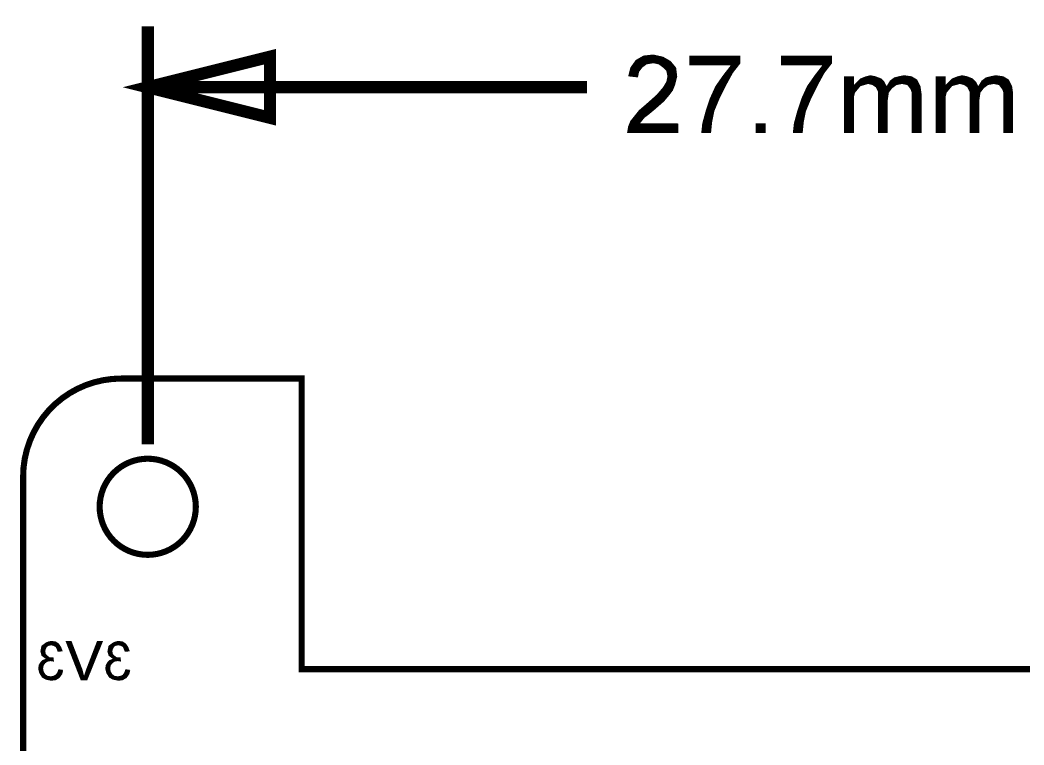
# Model space of a CAD drawing. Extents: x 1.36 to 3.09, y 1.35 to 6.
# Drawn here: x 1.356 to 2.178, y 5.406 to 6 of the extents above; entities that cross this region are included whole.
import ezdxf

# ---------------------------------------------------------------- set-up
doc = ezdxf.new("R2010")
doc.units = 0
doc.layers.add('SSB004129_PHO', color=12, linetype='CONTINUOUS')

msp = doc.modelspace()

# ---------------------------------------------------------------- linework, layer by layer
at = {"layer": 'SSB004129_PHO'}
for points, const_width in [([(1.46063, 5.65236), (1.46063, 5.99488)], 0.01), ([(1.46063, 5.94488), (1.56063, 5.96988), (1.56063, 5.91988), (1.46063, 5.94488)], 0.01), ([(1.87579, 5.92741), (1.8829, 5.93363), (1.88733, 5.93894), (1.88996, 5.94245), (1.89171, 5.94682), (1.89347, 5.95384), (1.8926, 5.96075), (1.88829, 5.96592), (1.88218, 5.96941), (1.8743, 5.97116), (1.86645, 5.97029), (1.86039, 5.96682), (1.85604, 5.96074), (1.85442, 5.95424), (1.86143, 5.95347), (1.86223, 5.95748), (1.86232, 5.95768), (1.865, 5.96125), (1.8651, 5.96135), (1.86867, 5.96403), (1.86889, 5.96413), (1.87425, 5.96502), (1.87443, 5.96502), (1.87889, 5.96412), (1.8791, 5.96403), (1.88267, 5.96135), (1.88272, 5.96131), (1.8854, 5.95863), (1.88554, 5.95837), (1.88643, 5.95391), (1.88644, 5.95381), (1.88643, 5.95371), (1.88554, 5.94925), (1.88547, 5.94909), (1.8828, 5.94462), (1.88275, 5.94456), (1.87739, 5.93831), (1.87734, 5.93826), (1.86931, 5.93112), (1.8693, 5.93111), (1.86308, 5.92578), (1.85602, 5.91695), (1.85428, 5.9126), (1.85349, 5.90788), (1.89437, 5.90788), (1.89437, 5.91492)], 0.001), ([(1.86, 5.95362), (1.86, 5.96628)], 0.001), ([(1.861, 5.95351), (1.861, 5.96717)], 0.001), ([(1.862, 5.95631), (1.862, 5.96774)], 0.001), ([(1.863, 5.95858), (1.863, 5.96832)], 0.001), ([(1.864, 5.95992), (1.864, 5.96889)], 0.001), ([(1.865, 5.96125), (1.865, 5.96946)], 0.001), ([(1.866, 5.96203), (1.866, 5.97003)], 0.001), ([(1.867, 5.96278), (1.867, 5.97035)], 0.001), ([(1.868, 5.96353), (1.868, 5.97046)], 0.001), ([(1.869, 5.96414), (1.869, 5.97057)], 0.001), ([(1.87, 5.96431), (1.87, 5.97068)], 0.001), ([(1.871, 5.96448), (1.871, 5.97079)], 0.001), ([(1.872, 5.96464), (1.872, 5.97091)], 0.001), ([(1.873, 5.96481), (1.873, 5.97102)], 0.001), ([(1.874, 5.96498), (1.874, 5.97113)], 0.001), ([(1.875, 5.9649), (1.875, 5.97101)], 0.001), ([(1.876, 5.9647), (1.876, 5.97078)], 0.001), ([(1.877, 5.9645), (1.877, 5.97056)], 0.001), ([(1.878, 5.9643), (1.878, 5.97034)], 0.001), ([(1.879, 5.96409), (1.879, 5.97012)], 0.001), ([(1.88, 5.96335), (1.88, 5.9699)], 0.001), ([(1.881, 5.9626), (1.881, 5.96967)], 0.001), ([(1.882, 5.96185), (1.882, 5.96945)], 0.001), ([(1.883, 5.96103), (1.883, 5.96894)], 0.001), ([(1.884, 5.96003), (1.884, 5.96837)], 0.001), ([(1.885, 5.95903), (1.885, 5.9678)], 0.001), ([(1.886, 5.95605), (1.886, 5.96723)], 0.001), ([(1.887, 5.93854), (1.887, 5.96666)], 0.001), ([(1.888, 5.93983), (1.888, 5.96609)], 0.001), ([(1.94526, 5.97027), (1.9043, 5.97027), (1.9043, 5.96324), (1.93772, 5.96324), (1.93822, 5.96274), (1.93812, 5.96243), (1.93188, 5.95441), (1.92566, 5.94553), (1.92123, 5.93577), (1.91767, 5.92509), (1.915, 5.91532), (1.91418, 5.90788), (1.9212, 5.90788), (1.92205, 5.91636), (1.92205, 5.91641), (1.92384, 5.92534), (1.92387, 5.92543), (1.92833, 5.93615), (1.92835, 5.93618), (1.93371, 5.94689), (1.93371, 5.94691), (1.93907, 5.95673), (1.93911, 5.9568), (1.94526, 5.9647), (1.94526, 5.97027)], 0.001), ([(1.905, 5.96324), (1.905, 5.97027)], 0.001), ([(1.906, 5.96324), (1.906, 5.97027)], 0.001), ([(1.907, 5.96324), (1.907, 5.97027)], 0.001), ([(1.908, 5.96324), (1.908, 5.97027)], 0.001), ([(1.909, 5.96324), (1.909, 5.97027)], 0.001), ([(1.91, 5.96324), (1.91, 5.97027)], 0.001), ([(1.911, 5.96324), (1.911, 5.97027)], 0.001), ([(1.912, 5.96324), (1.912, 5.97027)], 0.001), ([(1.913, 5.96324), (1.913, 5.97027)], 0.001), ([(1.914, 5.96324), (1.914, 5.97027)], 0.001), ([(1.915, 5.96324), (1.915, 5.97027)], 0.001), ([(1.916, 5.96324), (1.916, 5.97027)], 0.001), ([(1.917, 5.96324), (1.917, 5.97027)], 0.001), ([(1.918, 5.96324), (1.918, 5.97027)], 0.001), ([(1.919, 5.96324), (1.919, 5.97027)], 0.001), ([(1.92, 5.96324), (1.92, 5.97027)], 0.001), ([(1.921, 5.96324), (1.921, 5.97027)], 0.001), ([(1.922, 5.96324), (1.922, 5.97027)], 0.001), ([(1.923, 5.96324), (1.923, 5.97027)], 0.001), ([(1.924, 5.96324), (1.924, 5.97027)], 0.001), ([(1.925, 5.96324), (1.925, 5.97027)], 0.001), ([(1.926, 5.96324), (1.926, 5.97027)], 0.001), ([(1.927, 5.96324), (1.927, 5.97027)], 0.001), ([(1.928, 5.96324), (1.928, 5.97027)], 0.001), ([(1.929, 5.96324), (1.929, 5.97027)], 0.001), ([(1.93, 5.96324), (1.93, 5.97027)], 0.001), ([(1.931, 5.96324), (1.931, 5.97027)], 0.001), ([(1.932, 5.96324), (1.932, 5.97027)], 0.001), ([(1.933, 5.96324), (1.933, 5.97027)], 0.001), ([(1.934, 5.96324), (1.934, 5.97027)], 0.001), ([(1.935, 5.96324), (1.935, 5.97027)], 0.001), ([(1.936, 5.96324), (1.936, 5.97027)], 0.001), ([(1.937, 5.96324), (1.937, 5.97027)], 0.001), ([(1.938, 5.96316), (1.938, 5.97027)], 0.001), ([(1.939, 5.9566), (1.939, 5.97027)], 0.001), ([(1.94, 5.95793), (1.94, 5.97027)], 0.001), ([(1.941, 5.95922), (1.941, 5.97027)], 0.001), ([(1.942, 5.96051), (1.942, 5.97027)], 0.001), ([(1.943, 5.96179), (1.943, 5.97027)], 0.001), ([(1.944, 5.96308), (1.944, 5.97027)], 0.001), ([(1.945, 5.96436), (1.945, 5.97027)], 0.001), ([(2.02026, 5.97027), (1.9793, 5.97027), (1.9793, 5.96324), (2.01272, 5.96324), (2.01322, 5.96274), (2.01312, 5.96243), (2.00688, 5.95441), (2.00066, 5.94553), (1.99623, 5.93577), (1.99267, 5.92509), (1.99, 5.91532), (1.98918, 5.90788), (1.9962, 5.90788), (1.99705, 5.91636), (1.99705, 5.91641), (1.99884, 5.92534), (1.99887, 5.92543), (2.00333, 5.93615), (2.00335, 5.93618), (2.00871, 5.94689), (2.00871, 5.94691), (2.01407, 5.95673), (2.01411, 5.9568), (2.02026, 5.9647), (2.02026, 5.97027)], 0.001), ([(1.98, 5.96324), (1.98, 5.97027)], 0.001), ([(1.981, 5.96324), (1.981, 5.97027)], 0.001), ([(1.982, 5.96324), (1.982, 5.97027)], 0.001), ([(1.983, 5.96324), (1.983, 5.97027)], 0.001), ([(1.984, 5.96324), (1.984, 5.97027)], 0.001), ([(1.985, 5.96324), (1.985, 5.97027)], 0.001), ([(1.986, 5.96324), (1.986, 5.97027)], 0.001), ([(1.987, 5.96324), (1.987, 5.97027)], 0.001), ([(1.988, 5.96324), (1.988, 5.97027)], 0.001), ([(1.989, 5.96324), (1.989, 5.97027)], 0.001), ([(1.99, 5.96324), (1.99, 5.97027)], 0.001), ([(1.991, 5.96324), (1.991, 5.97027)], 0.001), ([(1.992, 5.96324), (1.992, 5.97027)], 0.001), ([(1.993, 5.96324), (1.993, 5.97027)], 0.001), ([(1.994, 5.96324), (1.994, 5.97027)], 0.001), ([(1.995, 5.96324), (1.995, 5.97027)], 0.001), ([(1.996, 5.96324), (1.996, 5.97027)], 0.001), ([(1.997, 5.96324), (1.997, 5.97027)], 0.001), ([(1.998, 5.96324), (1.998, 5.97027)], 0.001), ([(1.999, 5.96324), (1.999, 5.97027)], 0.001), ([(2, 5.96324), (2, 5.97027)], 0.001), ([(2.001, 5.96324), (2.001, 5.97027)], 0.001), ([(2.002, 5.96324), (2.002, 5.97027)], 0.001), ([(2.003, 5.96324), (2.003, 5.97027)], 0.001), ([(2.004, 5.96324), (2.004, 5.97027)], 0.001), ([(2.005, 5.96324), (2.005, 5.97027)], 0.001), ([(2.006, 5.96324), (2.006, 5.97027)], 0.001), ([(2.007, 5.96324), (2.007, 5.97027)], 0.001), ([(2.008, 5.96324), (2.008, 5.97027)], 0.001), ([(2.009, 5.96324), (2.009, 5.97027)], 0.001), ([(2.01, 5.96324), (2.01, 5.97027)], 0.001), ([(2.011, 5.96324), (2.011, 5.97027)], 0.001), ([(2.012, 5.96324), (2.012, 5.97027)], 0.001), ([(2.013, 5.96316), (2.013, 5.97027)], 0.001), ([(2.014, 5.9566), (2.014, 5.97027)], 0.001), ([(2.015, 5.95793), (2.015, 5.97027)], 0.001), ([(2.016, 5.95922), (2.016, 5.97027)], 0.001), ([(2.017, 5.96051), (2.017, 5.97027)], 0.001), ([(2.018, 5.96179), (2.018, 5.97027)], 0.001), ([(2.019, 5.96308), (2.019, 5.97027)], 0.001), ([(2.02, 5.96436), (2.02, 5.97027)], 0.001), ([(1.856, 5.95407), (1.856, 5.96057)], 0.001), ([(1.857, 5.95396), (1.857, 5.96208)], 0.001), ([(1.858, 5.95385), (1.858, 5.96348)], 0.001), ([(1.859, 5.95374), (1.859, 5.96488)], 0.001), ([(1.889, 5.94117), (1.889, 5.96507)], 0.001), ([(1.89, 5.94254), (1.89, 5.96387)], 0.001), ([(1.891, 5.94504), (1.891, 5.96267)], 0.001), ([(1.892, 5.94798), (1.892, 5.96147)], 0.001), ([(1.893, 5.95198), (1.893, 5.95757)], 0.001), ([(1.934, 5.94743), (1.934, 5.95714)], 0.001), ([(1.935, 5.94927), (1.935, 5.95842)], 0.001), ([(1.936, 5.9511), (1.936, 5.95971)], 0.001), ([(1.937, 5.95293), (1.937, 5.96099)], 0.001), ([(1.938, 5.95477), (1.938, 5.96228)], 0.001), ([(2.009, 5.94743), (2.009, 5.95714)], 0.001), ([(2.01, 5.94927), (2.01, 5.95842)], 0.001), ([(2.011, 5.9511), (2.011, 5.95971)], 0.001), ([(2.012, 5.95293), (2.012, 5.96099)], 0.001), ([(2.013, 5.95477), (2.013, 5.96228)], 0.001), ([(1.46063, 5.94488), (1.82022, 5.94488)], 0.01), ([(1.855, 5.95418), (1.855, 5.95657)], 0.001), ([(1.886, 5.93734), (1.886, 5.95157)], 0.001), ([(1.929, 5.93748), (1.929, 5.9503)], 0.001), ([(1.93, 5.93948), (1.93, 5.95173)], 0.001), ([(1.931, 5.94148), (1.931, 5.95315)], 0.001), ([(1.932, 5.94348), (1.932, 5.95457)], 0.001), ([(1.933, 5.94548), (1.933, 5.95585)], 0.001), ([(2.004, 5.93748), (2.004, 5.9503)], 0.001), ([(2.005, 5.93948), (2.005, 5.95173)], 0.001), ([(2.006, 5.94148), (2.006, 5.95315)], 0.001), ([(2.007, 5.94348), (2.007, 5.95457)], 0.001), ([(2.008, 5.94548), (2.008, 5.95585)], 0.001), ([(2.09347, 5.93949), (2.0926, 5.94562), (2.09002, 5.95078), (2.08577, 5.95333), (2.0797, 5.9542), (2.07533, 5.95332), (2.07187, 5.95246), (2.06846, 5.9499), (2.06583, 5.94552), (2.06496, 5.94555), (2.06321, 5.94905), (2.06066, 5.9516), (2.05633, 5.95333), (2.05202, 5.95419), (2.04859, 5.95333), (2.04425, 5.9516), (2.03897, 5.94631), (2.03812, 5.94667), (2.03812, 5.95331), (2.03108, 5.95331), (2.03108, 5.90788), (2.03812, 5.90788), (2.03812, 5.93685), (2.03813, 5.93697), (2.03902, 5.94054), (2.03913, 5.94074), (2.04359, 5.94609), (2.04384, 5.94626), (2.05009, 5.94804), (2.05034, 5.94805), (2.05392, 5.94715), (2.05407, 5.94708), (2.05675, 5.9453), (2.05692, 5.94511), (2.05871, 5.94153), (2.05876, 5.94131), (2.05876, 5.90788), (2.0658, 5.90788), (2.0658, 5.93417), (2.0658, 5.93424), (2.06669, 5.94049), (2.06679, 5.94072), (2.06947, 5.94429), (2.06957, 5.94439), (2.07314, 5.94707), (2.07334, 5.94716), (2.0778, 5.94805), (2.078, 5.94805), (2.08246, 5.94716), (2.08277, 5.94697), (2.08545, 5.9434), (2.08552, 5.94325), (2.08641, 5.94058), (2.08644, 5.94042), (2.08644, 5.90788), (2.09347, 5.90788), (2.09347, 5.93949)], 0.001), ([(2.032, 5.90788), (2.032, 5.95331)], 0.001), ([(2.033, 5.90788), (2.033, 5.95331)], 0.001), ([(2.034, 5.90788), (2.034, 5.95331)], 0.001), ([(2.035, 5.90788), (2.035, 5.95331)], 0.001), ([(2.036, 5.90788), (2.036, 5.95331)], 0.001), ([(2.037, 5.90788), (2.037, 5.95331)], 0.001), ([(2.038, 5.90788), (2.038, 5.95331)], 0.001), ([(2.042, 5.94419), (2.042, 5.94934)], 0.001), ([(2.043, 5.94539), (2.043, 5.95034)], 0.001), ([(2.044, 5.9463), (2.044, 5.95134)], 0.001), ([(2.045, 5.94659), (2.045, 5.9519)], 0.001), ([(2.046, 5.94687), (2.046, 5.9523)], 0.001), ([(2.047, 5.94716), (2.047, 5.9527)], 0.001), ([(2.048, 5.94745), (2.048, 5.9531)], 0.001), ([(2.049, 5.94773), (2.049, 5.95344)], 0.001), ([(2.05, 5.94802), (2.05, 5.95369)], 0.001), ([(2.051, 5.94788), (2.051, 5.95394)], 0.001), ([(2.052, 5.94763), (2.052, 5.95419)], 0.001), ([(2.053, 5.94738), (2.053, 5.954)], 0.001), ([(2.054, 5.94712), (2.054, 5.9538)], 0.001), ([(2.055, 5.94647), (2.055, 5.9536)], 0.001), ([(2.056, 5.9458), (2.056, 5.9534)], 0.001), ([(2.057, 5.94495), (2.057, 5.95306)], 0.001), ([(2.058, 5.94295), (2.058, 5.95266)], 0.001), ([(2.059, 5.90788), (2.059, 5.95226)], 0.001), ([(2.06, 5.90788), (2.06, 5.95186)], 0.001), ([(2.061, 5.90788), (2.061, 5.95126)], 0.001), ([(2.062, 5.90788), (2.062, 5.95026)], 0.001), ([(2.063, 5.90788), (2.063, 5.94926)], 0.001), ([(2.068, 5.94233), (2.068, 5.94913)], 0.001), ([(2.069, 5.94367), (2.069, 5.9503)], 0.001), ([(2.07, 5.94471), (2.07, 5.95105)], 0.001), ([(2.071, 5.94546), (2.071, 5.9518)], 0.001), ([(2.072, 5.94621), (2.072, 5.95249)], 0.001), ([(2.073, 5.94696), (2.073, 5.95274)], 0.001), ([(2.074, 5.94729), (2.074, 5.95299)], 0.001), ([(2.075, 5.94749), (2.075, 5.95324)], 0.001), ([(2.076, 5.94769), (2.076, 5.95346)], 0.001), ([(2.077, 5.94789), (2.077, 5.95366)], 0.001), ([(2.078, 5.94805), (2.078, 5.95386)], 0.001), ([(2.079, 5.94785), (2.079, 5.95406)], 0.001), ([(2.08, 5.94765), (2.08, 5.95415)], 0.001), ([(2.081, 5.94745), (2.081, 5.95401)], 0.001), ([(2.082, 5.94725), (2.082, 5.95387)], 0.001), ([(2.083, 5.94666), (2.083, 5.95373)], 0.001), ([(2.084, 5.94532), (2.084, 5.95358)], 0.001), ([(2.085, 5.94399), (2.085, 5.95344)], 0.001), ([(2.086, 5.94181), (2.086, 5.95319)], 0.001), ([(2.087, 5.90788), (2.087, 5.95259)], 0.001), ([(2.088, 5.90788), (2.088, 5.95199)], 0.001), ([(2.089, 5.90788), (2.089, 5.95139)], 0.001), ([(2.09, 5.90788), (2.09, 5.95079)], 0.001), ([(2.16847, 5.93949), (2.1676, 5.94562), (2.16502, 5.95078), (2.16077, 5.95333), (2.1547, 5.9542), (2.15033, 5.95332), (2.14687, 5.95246), (2.14346, 5.9499), (2.14083, 5.94552), (2.13996, 5.94555), (2.13821, 5.94905), (2.13566, 5.9516), (2.13133, 5.95333), (2.12702, 5.95419), (2.12359, 5.95333), (2.11925, 5.9516), (2.11397, 5.94631), (2.11312, 5.94667), (2.11312, 5.95331), (2.10608, 5.95331), (2.10608, 5.90788), (2.11312, 5.90788), (2.11312, 5.93685), (2.11313, 5.93697), (2.11402, 5.94054), (2.11413, 5.94074), (2.11859, 5.94609), (2.11884, 5.94626), (2.12509, 5.94804), (2.12534, 5.94805), (2.12892, 5.94715), (2.12907, 5.94708), (2.13175, 5.9453), (2.13192, 5.94511), (2.13371, 5.94153), (2.13376, 5.94131), (2.13376, 5.90788), (2.1408, 5.90788), (2.1408, 5.93417), (2.1408, 5.93424), (2.14169, 5.94049), (2.14179, 5.94072), (2.14447, 5.94429), (2.14457, 5.94439), (2.14814, 5.94707), (2.14834, 5.94716), (2.1528, 5.94805), (2.153, 5.94805), (2.15746, 5.94716), (2.15777, 5.94697), (2.16045, 5.9434), (2.16052, 5.94325), (2.16141, 5.94058), (2.16144, 5.94042), (2.16144, 5.90788), (2.16847, 5.90788), (2.16847, 5.93949)], 0.001), ([(2.107, 5.90788), (2.107, 5.95331)], 0.001), ([(2.108, 5.90788), (2.108, 5.95331)], 0.001), ([(2.109, 5.90788), (2.109, 5.95331)], 0.001), ([(2.11, 5.90788), (2.11, 5.95331)], 0.001), ([(2.111, 5.90788), (2.111, 5.95331)], 0.001), ([(2.112, 5.90788), (2.112, 5.95331)], 0.001), ([(2.113, 5.90788), (2.113, 5.95331)], 0.001), ([(2.117, 5.94419), (2.117, 5.94934)], 0.001), ([(2.118, 5.94539), (2.118, 5.95034)], 0.001), ([(2.119, 5.9463), (2.119, 5.95134)], 0.001), ([(2.12, 5.94659), (2.12, 5.9519)], 0.001), ([(2.121, 5.94687), (2.121, 5.9523)], 0.001), ([(2.122, 5.94716), (2.122, 5.9527)], 0.001), ([(2.123, 5.94745), (2.123, 5.9531)], 0.001), ([(2.124, 5.94773), (2.124, 5.95344)], 0.001), ([(2.125, 5.94802), (2.125, 5.95369)], 0.001), ([(2.126, 5.94788), (2.126, 5.95394)], 0.001), ([(2.127, 5.94763), (2.127, 5.95419)], 0.001), ([(2.128, 5.94738), (2.128, 5.954)], 0.001), ([(2.129, 5.94712), (2.129, 5.9538)], 0.001), ([(2.13, 5.94647), (2.13, 5.9536)], 0.001), ([(2.131, 5.9458), (2.131, 5.9534)], 0.001), ([(2.132, 5.94495), (2.132, 5.95306)], 0.001), ([(2.133, 5.94295), (2.133, 5.95266)], 0.001), ([(2.134, 5.90788), (2.134, 5.95226)], 0.001), ([(2.135, 5.90788), (2.135, 5.95186)], 0.001), ([(2.136, 5.90788), (2.136, 5.95126)], 0.001), ([(2.137, 5.90788), (2.137, 5.95026)], 0.001), ([(2.138, 5.90788), (2.138, 5.94926)], 0.001), ([(2.143, 5.94233), (2.143, 5.94913)], 0.001), ([(2.144, 5.94367), (2.144, 5.9503)], 0.001), ([(2.145, 5.94471), (2.145, 5.95105)], 0.001), ([(2.146, 5.94546), (2.146, 5.9518)], 0.001), ([(2.147, 5.94621), (2.147, 5.95249)], 0.001), ([(2.148, 5.94696), (2.148, 5.95274)], 0.001), ([(2.149, 5.94729), (2.149, 5.95299)], 0.001), ([(2.15, 5.94749), (2.15, 5.95324)], 0.001), ([(2.151, 5.94769), (2.151, 5.95346)], 0.001), ([(2.152, 5.94789), (2.152, 5.95366)], 0.001), ([(2.153, 5.94805), (2.153, 5.95386)], 0.001), ([(2.154, 5.94785), (2.154, 5.95406)], 0.001), ([(2.155, 5.94765), (2.155, 5.95415)], 0.001), ([(2.156, 5.94745), (2.156, 5.95401)], 0.001), ([(2.157, 5.94725), (2.157, 5.95387)], 0.001), ([(2.158, 5.94666), (2.158, 5.95373)], 0.001), ([(2.159, 5.94532), (2.159, 5.95358)], 0.001), ([(2.16, 5.94399), (2.16, 5.95344)], 0.001), ([(2.161, 5.94181), (2.161, 5.95319)], 0.001), ([(2.162, 5.90788), (2.162, 5.95259)], 0.001), ([(2.163, 5.90788), (2.163, 5.95199)], 0.001), ([(2.164, 5.90788), (2.164, 5.95139)], 0.001), ([(2.165, 5.90788), (2.165, 5.95079)], 0.001), ([(1.88, 5.93109), (1.88, 5.94135)], 0.001), ([(1.881, 5.93196), (1.881, 5.94252)], 0.001), ([(1.882, 5.93284), (1.882, 5.94369)], 0.001), ([(1.883, 5.93374), (1.883, 5.94497)], 0.001), ([(1.884, 5.93494), (1.884, 5.94663)], 0.001), ([(1.885, 5.93614), (1.885, 5.9483)], 0.001), ([(1.924, 5.92575), (1.924, 5.94187)], 0.001), ([(1.925, 5.92815), (1.925, 5.94407)], 0.001), ([(1.926, 5.93055), (1.926, 5.94601)], 0.001), ([(1.927, 5.93295), (1.927, 5.94744)], 0.001), ([(1.928, 5.93535), (1.928, 5.94887)], 0.001), ([(1.999, 5.92575), (1.999, 5.94187)], 0.001), ([(2, 5.92815), (2, 5.94407)], 0.001), ([(2.001, 5.93055), (2.001, 5.94601)], 0.001), ([(2.002, 5.93295), (2.002, 5.94744)], 0.001), ([(2.003, 5.93535), (2.003, 5.94887)], 0.001), ([(2.039, 5.94044), (2.039, 5.94634)], 0.001), ([(2.04, 5.94179), (2.04, 5.94734)], 0.001), ([(2.041, 5.94299), (2.041, 5.94834)], 0.001), ([(2.064, 5.90788), (2.064, 5.94746)], 0.001), ([(2.065, 5.90788), (2.065, 5.94548)], 0.001), ([(2.066, 5.93564), (2.066, 5.9458)], 0.001), ([(2.067, 5.941), (2.067, 5.94747)], 0.001), ([(2.091, 5.90788), (2.091, 5.94882)], 0.001), ([(2.092, 5.90788), (2.092, 5.94682)], 0.001), ([(2.093, 5.90788), (2.093, 5.94281)], 0.001), ([(2.114, 5.94044), (2.114, 5.94634)], 0.001), ([(2.115, 5.94179), (2.115, 5.94734)], 0.001), ([(2.116, 5.94299), (2.116, 5.94834)], 0.001), ([(2.139, 5.90788), (2.139, 5.94746)], 0.001), ([(2.14, 5.90788), (2.14, 5.94548)], 0.001), ([(2.141, 5.93564), (2.141, 5.9458)], 0.001), ([(2.142, 5.941), (2.142, 5.94747)], 0.001), ([(2.166, 5.90788), (2.166, 5.94882)], 0.001), ([(2.167, 5.90788), (2.167, 5.94682)], 0.001), ([(2.168, 5.90788), (2.168, 5.94281)], 0.001), ([(1.871, 5.92341), (1.871, 5.93262)], 0.001), ([(1.872, 5.92425), (1.872, 5.93351)], 0.001), ([(1.873, 5.92508), (1.873, 5.9344)], 0.001), ([(1.874, 5.92591), (1.874, 5.93529)], 0.001), ([(1.875, 5.92675), (1.875, 5.93618)], 0.001), ([(1.876, 5.92759), (1.876, 5.93707)], 0.001), ([(1.877, 5.92846), (1.877, 5.93795)], 0.001), ([(1.878, 5.92934), (1.878, 5.93902)], 0.001), ([(1.879, 5.93021), (1.879, 5.94019)], 0.001), ([(1.921, 5.90788), (1.921, 5.93509)], 0.001), ([(1.922, 5.91588), (1.922, 5.93747)], 0.001), ([(1.923, 5.92113), (1.923, 5.93967)], 0.001), ([(1.996, 5.90788), (1.996, 5.93509)], 0.001), ([(1.997, 5.91588), (1.997, 5.93747)], 0.001), ([(1.998, 5.92113), (1.998, 5.93967)], 0.001), ([(1.862, 5.90788), (1.862, 5.92443)], 0.001), ([(1.863, 5.90788), (1.863, 5.92568)], 0.001), ([(1.89437, 5.91492), (1.86362, 5.91492), (1.86312, 5.91542), (1.86323, 5.91573), (1.8668, 5.92019), (1.86689, 5.92028), (1.87045, 5.92295), (1.87579, 5.92741)], 0.001), ([(1.864, 5.9167), (1.864, 5.92657)], 0.001), ([(1.865, 5.91795), (1.865, 5.92742)], 0.001), ([(1.866, 5.9192), (1.866, 5.92828)], 0.001), ([(1.867, 5.92037), (1.867, 5.92914)], 0.001), ([(1.868, 5.92112), (1.868, 5.93)], 0.001), ([(1.869, 5.92187), (1.869, 5.93085)], 0.001), ([(1.87, 5.92262), (1.87, 5.93173)], 0.001), ([(1.918, 5.90788), (1.918, 5.92609)], 0.001), ([(1.919, 5.90788), (1.919, 5.92909)], 0.001), ([(1.92, 5.90788), (1.92, 5.93209)], 0.001), ([(1.993, 5.90788), (1.993, 5.92609)], 0.001), ([(1.994, 5.90788), (1.994, 5.92909)], 0.001), ([(1.995, 5.90788), (1.995, 5.93209)], 0.001), ([(1.856, 5.90788), (1.856, 5.9169)], 0.001), ([(1.857, 5.90788), (1.857, 5.91818)], 0.001), ([(1.858, 5.90788), (1.858, 5.91943)], 0.001), ([(1.859, 5.90788), (1.859, 5.92068)], 0.001), ([(1.86, 5.90788), (1.86, 5.92193)], 0.001), ([(1.861, 5.90788), (1.861, 5.92318)], 0.001), ([(1.916, 5.90788), (1.916, 5.91898)], 0.001), ([(1.917, 5.90788), (1.917, 5.92265)], 0.001), ([(1.991, 5.90788), (1.991, 5.91898)], 0.001), ([(1.992, 5.90788), (1.992, 5.92265)], 0.001), ([(1.854, 5.90788), (1.854, 5.91093)], 0.001), ([(1.855, 5.90788), (1.855, 5.9144)], 0.001), ([(1.864, 5.90788), (1.864, 5.91492)], 0.001), ([(1.865, 5.90788), (1.865, 5.91492)], 0.001), ([(1.866, 5.90788), (1.866, 5.91492)], 0.001), ([(1.867, 5.90788), (1.867, 5.91492)], 0.001), ([(1.868, 5.90788), (1.868, 5.91492)], 0.001), ([(1.869, 5.90788), (1.869, 5.91492)], 0.001), ([(1.87, 5.90788), (1.87, 5.91492)], 0.001), ([(1.871, 5.90788), (1.871, 5.91492)], 0.001), ([(1.872, 5.90788), (1.872, 5.91492)], 0.001), ([(1.873, 5.90788), (1.873, 5.91492)], 0.001), ([(1.874, 5.90788), (1.874, 5.91492)], 0.001), ([(1.875, 5.90788), (1.875, 5.91492)], 0.001), ([(1.876, 5.90788), (1.876, 5.91492)], 0.001), ([(1.877, 5.90788), (1.877, 5.91492)], 0.001), ([(1.878, 5.90788), (1.878, 5.91492)], 0.001), ([(1.879, 5.90788), (1.879, 5.91492)], 0.001), ([(1.88, 5.90788), (1.88, 5.91492)], 0.001), ([(1.881, 5.90788), (1.881, 5.91492)], 0.001), ([(1.882, 5.90788), (1.882, 5.91492)], 0.001), ([(1.883, 5.90788), (1.883, 5.91492)], 0.001), ([(1.884, 5.90788), (1.884, 5.91492)], 0.001), ([(1.885, 5.90788), (1.885, 5.91492)], 0.001), ([(1.886, 5.90788), (1.886, 5.91492)], 0.001), ([(1.887, 5.90788), (1.887, 5.91492)], 0.001), ([(1.888, 5.90788), (1.888, 5.91492)], 0.001), ([(1.889, 5.90788), (1.889, 5.91492)], 0.001), ([(1.89, 5.90788), (1.89, 5.91492)], 0.001), ([(1.891, 5.90788), (1.891, 5.91492)], 0.001), ([(1.892, 5.90788), (1.892, 5.91492)], 0.001), ([(1.893, 5.90788), (1.893, 5.91492)], 0.001), ([(1.894, 5.90788), (1.894, 5.91492)], 0.001), ([(1.915, 5.90788), (1.915, 5.91531)], 0.001), ([(1.9658, 5.91492), (1.95876, 5.91492), (1.95876, 5.90788), (1.9658, 5.90788), (1.9658, 5.91492)], 0.001), ([(1.959, 5.90788), (1.959, 5.91492)], 0.001), ([(1.96, 5.90788), (1.96, 5.91492)], 0.001), ([(1.961, 5.90788), (1.961, 5.91492)], 0.001), ([(1.962, 5.90788), (1.962, 5.91492)], 0.001), ([(1.963, 5.90788), (1.963, 5.91492)], 0.001), ([(1.964, 5.90788), (1.964, 5.91492)], 0.001), ([(1.965, 5.90788), (1.965, 5.91492)], 0.001), ([(1.99, 5.90788), (1.99, 5.91531)], 0.001), ([(1.43877, 5.70633), (1.58654, 5.70633), (1.58654, 5.46833), (2.44454, 5.46833), (2.44454, 5.70633)], 0.005), ([(1.35854, 1.43433), (1.35854, 5.6261)], 0.005), ([(1.46063, 5.60236), (1.46066, 5.60236)], 0.001), ([(1.38555, 5.46349), (1.38537, 5.46335), (1.38359, 5.46245), (1.38346, 5.46241), (1.38123, 5.46197), (1.38105, 5.46196), (1.37837, 5.46241), (1.37815, 5.4625), (1.37637, 5.46384), (1.37624, 5.46398), (1.3749, 5.46622), (1.37484, 5.46638), (1.37439, 5.46861), (1.37438, 5.46871), (1.37439, 5.46879), (1.37484, 5.47147), (1.37493, 5.47168), (1.37627, 5.47347), (1.37637, 5.47357), (1.37815, 5.47491), (1.37837, 5.475), (1.38105, 5.47545), (1.38121, 5.47545), (1.38323, 5.47511), (1.38292, 5.47758), (1.38024, 5.47758), (1.37994, 5.47768), (1.37815, 5.47902), (1.3781, 5.47907), (1.37676, 5.48041), (1.37662, 5.48066), (1.37618, 5.48289), (1.37617, 5.48299), (1.37618, 5.48311), (1.37663, 5.4849), (1.37667, 5.485), (1.37756, 5.48679), (1.37773, 5.48698), (1.37907, 5.48787), (1.37925, 5.48795), (1.38148, 5.48839), (1.3817, 5.48839), (1.38349, 5.48794), (1.38359, 5.4879), (1.38537, 5.48701), (1.3856, 5.48679), (1.38649, 5.485), (1.38651, 5.48496), (1.38726, 5.48308), (1.39026, 5.48342), (1.38917, 5.48633), (1.38747, 5.48888), (1.38497, 5.49055), (1.3816, 5.49097), (1.37949, 5.49055), (1.37736, 5.48969), (1.374, 5.48717), (1.37316, 5.483), (1.37399, 5.47971), (1.37741, 5.47714), (1.37761, 5.47674), (1.37727, 5.47627), (1.37471, 5.47541), (1.37305, 5.47375), (1.37179, 5.47166), (1.37137, 5.46873), (1.37222, 5.46533), (1.37435, 5.46193), (1.37729, 5.46025), (1.3816, 5.45939), (1.38499, 5.45981), (1.38793, 5.4615), (1.39005, 5.46445), (1.39078, 5.46738)], 0.001), ([(1.377, 5.48567), (1.377, 5.48942)], 0.001), ([(1.378, 5.48716), (1.378, 5.48995)], 0.001), ([(1.379, 5.48783), (1.379, 5.49035)], 0.001), ([(1.38, 5.4881), (1.38, 5.49065)], 0.001), ([(1.381, 5.4883), (1.381, 5.49085)], 0.001), ([(1.382, 5.48831), (1.382, 5.49092)], 0.001), ([(1.383, 5.48806), (1.383, 5.49079)], 0.001), ([(1.384, 5.4877), (1.384, 5.49067)], 0.001), ([(1.385, 5.4872), (1.385, 5.49053)], 0.001), ([(1.386, 5.48598), (1.386, 5.48986)], 0.001), ([(1.387, 5.48373), (1.387, 5.48919)], 0.001), ([(1.42325, 5.49097), (1.41942, 5.49097), (1.41062, 5.46809), (1.40884, 5.46274), (1.40788, 5.46278), (1.40655, 5.46811), (1.39775, 5.49097), (1.39392, 5.49097), (1.40603, 5.45983), (1.41071, 5.45983), (1.42325, 5.49097)], 0.001), ([(1.394, 5.49076), (1.394, 5.49097)], 0.001), ([(1.395, 5.48819), (1.395, 5.49097)], 0.001), ([(1.396, 5.48562), (1.396, 5.49097)], 0.001), ([(1.397, 5.48305), (1.397, 5.49097)], 0.001), ([(1.398, 5.48047), (1.398, 5.49033)], 0.001), ([(1.419, 5.48042), (1.419, 5.48988)], 0.001), ([(1.42, 5.48291), (1.42, 5.49097)], 0.001), ([(1.421, 5.48539), (1.421, 5.49097)], 0.001), ([(1.422, 5.48787), (1.422, 5.49097)], 0.001), ([(1.423, 5.49035), (1.423, 5.49097)], 0.001), ([(1.44046, 5.46349), (1.44028, 5.46335), (1.4385, 5.46245), (1.43837, 5.46241), (1.43614, 5.46197), (1.43596, 5.46196), (1.43328, 5.46241), (1.43306, 5.4625), (1.43128, 5.46384), (1.43115, 5.46398), (1.42981, 5.46622), (1.42975, 5.46638), (1.4293, 5.46861), (1.42929, 5.46871), (1.4293, 5.46879), (1.42975, 5.47147), (1.42984, 5.47168), (1.43118, 5.47347), (1.43128, 5.47357), (1.43306, 5.47491), (1.43328, 5.475), (1.43596, 5.47545), (1.43613, 5.47545), (1.43814, 5.47511), (1.43783, 5.47758), (1.43515, 5.47758), (1.43485, 5.47768), (1.43306, 5.47902), (1.43301, 5.47907), (1.43167, 5.48041), (1.43154, 5.48066), (1.43109, 5.48289), (1.43108, 5.48299), (1.43109, 5.48311), (1.43154, 5.4849), (1.43158, 5.485), (1.43247, 5.48679), (1.43264, 5.48698), (1.43398, 5.48787), (1.43416, 5.48795), (1.43639, 5.48839), (1.43661, 5.48839), (1.4384, 5.48794), (1.4385, 5.4879), (1.44028, 5.48701), (1.44051, 5.48679), (1.4414, 5.485), (1.44142, 5.48496), (1.44217, 5.48308), (1.44517, 5.48342), (1.44408, 5.48633), (1.44238, 5.48888), (1.43988, 5.49055), (1.43651, 5.49097), (1.4344, 5.49055), (1.43227, 5.48969), (1.42891, 5.48717), (1.42807, 5.483), (1.4289, 5.47971), (1.43233, 5.47714), (1.43253, 5.47674), (1.43218, 5.47627), (1.42962, 5.47541), (1.42796, 5.47375), (1.4267, 5.47166), (1.42628, 5.46873), (1.42713, 5.46533), (1.42926, 5.46193), (1.4322, 5.46025), (1.43651, 5.45939), (1.4399, 5.45981), (1.44284, 5.4615), (1.44496, 5.46445), (1.44569, 5.46738)], 0.001), ([(1.431, 5.47814), (1.431, 5.48874)], 0.001), ([(1.432, 5.48584), (1.432, 5.48949)], 0.001), ([(1.433, 5.48722), (1.433, 5.48999)], 0.001), ([(1.434, 5.48788), (1.434, 5.49039)], 0.001), ([(1.435, 5.48811), (1.435, 5.49067)], 0.001), ([(1.436, 5.48831), (1.436, 5.49087)], 0.001), ([(1.437, 5.48829), (1.437, 5.49091)], 0.001), ([(1.438, 5.48804), (1.438, 5.49078)], 0.001), ([(1.439, 5.48765), (1.439, 5.49066)], 0.001), ([(1.44, 5.48715), (1.44, 5.49047)], 0.001), ([(1.441, 5.4858), (1.441, 5.4898)], 0.001), ([(1.442, 5.48351), (1.442, 5.48913)], 0.001), ([(1.374, 5.4797), (1.374, 5.48717)], 0.001), ([(1.375, 5.47895), (1.375, 5.48792)], 0.001), ([(1.376, 5.4782), (1.376, 5.48867)], 0.001), ([(1.388, 5.48317), (1.388, 5.48808)], 0.001), ([(1.389, 5.48328), (1.389, 5.48658)], 0.001), ([(1.39, 5.48339), (1.39, 5.48411)], 0.001), ([(1.399, 5.4779), (1.399, 5.48773)], 0.001), ([(1.4, 5.47533), (1.4, 5.48513)], 0.001), ([(1.401, 5.47276), (1.401, 5.48253)], 0.001), ([(1.416, 5.47298), (1.416, 5.48208)], 0.001), ([(1.417, 5.47546), (1.417, 5.48468)], 0.001), ([(1.418, 5.47794), (1.418, 5.48728)], 0.001), ([(1.429, 5.47964), (1.429, 5.48724)], 0.001), ([(1.43, 5.47889), (1.43, 5.48799)], 0.001), ([(1.443, 5.48318), (1.443, 5.48795)], 0.001), ([(1.444, 5.48329), (1.444, 5.48645)], 0.001), ([(1.445, 5.4834), (1.445, 5.48387)], 0.001), ([(1.373, 5.46409), (1.373, 5.47367)], 0.001), ([(1.374, 5.46249), (1.374, 5.47471)], 0.001), ([(1.375, 5.47178), (1.375, 5.47551)], 0.001), ([(1.376, 5.47311), (1.376, 5.47584)], 0.001), ([(1.377, 5.47745), (1.377, 5.48017)], 0.001), ([(1.377, 5.47404), (1.377, 5.47618)], 0.001), ([(1.378, 5.47479), (1.378, 5.47917)], 0.001), ([(1.379, 5.47511), (1.379, 5.47839)], 0.001), ([(1.38, 5.47527), (1.38, 5.47764)], 0.001), ([(1.381, 5.47544), (1.381, 5.47758)], 0.001), ([(1.382, 5.47532), (1.382, 5.47758)], 0.001), ([(1.383, 5.47515), (1.383, 5.47697)], 0.001), ([(1.402, 5.47019), (1.402, 5.47993)], 0.001), ([(1.403, 5.46762), (1.403, 5.47733)], 0.001), ([(1.404, 5.46505), (1.404, 5.47473)], 0.001), ([(1.413, 5.46553), (1.413, 5.47428)], 0.001), ([(1.414, 5.46801), (1.414, 5.47688)], 0.001), ([(1.415, 5.47049), (1.415, 5.47948)], 0.001), ([(1.428, 5.46395), (1.428, 5.47379)], 0.001), ([(1.429, 5.46235), (1.429, 5.47479)], 0.001), ([(1.43, 5.4719), (1.43, 5.47554)], 0.001), ([(1.431, 5.47323), (1.431, 5.47587)], 0.001), ([(1.432, 5.47739), (1.432, 5.48008)], 0.001), ([(1.432, 5.47411), (1.432, 5.47621)], 0.001), ([(1.433, 5.47486), (1.433, 5.47908)], 0.001), ([(1.434, 5.47512), (1.434, 5.47832)], 0.001), ([(1.435, 5.47529), (1.435, 5.4776)], 0.001), ([(1.436, 5.47545), (1.436, 5.47758)], 0.001), ([(1.437, 5.4753), (1.437, 5.47758)], 0.001), ([(1.438, 5.47514), (1.438, 5.47625)], 0.001), ([(1.372, 5.46623), (1.372, 5.47201)], 0.001), ([(1.375, 5.46156), (1.375, 5.46605)], 0.001), ([(1.376, 5.46099), (1.376, 5.46438)], 0.001), ([(1.39078, 5.46738), (1.38773, 5.46772), (1.38696, 5.46542), (1.38689, 5.46528), (1.38555, 5.46349)], 0.001), ([(1.386, 5.46039), (1.386, 5.46409)], 0.001), ([(1.387, 5.46096), (1.387, 5.46553)], 0.001), ([(1.388, 5.46159), (1.388, 5.46769)], 0.001), ([(1.389, 5.46299), (1.389, 5.46758)], 0.001), ([(1.39, 5.46439), (1.39, 5.46747)], 0.001), ([(1.405, 5.46247), (1.405, 5.47213)], 0.001), ([(1.406, 5.4599), (1.406, 5.46953)], 0.001), ([(1.407, 5.45983), (1.407, 5.4663)], 0.001), ([(1.41, 5.45983), (1.41, 5.46623)], 0.001), ([(1.411, 5.46056), (1.411, 5.46908)], 0.001), ([(1.412, 5.46304), (1.412, 5.47168)], 0.001), ([(1.427, 5.46587), (1.427, 5.47216)], 0.001), ([(1.43, 5.46151), (1.43, 5.4659)], 0.001), ([(1.431, 5.46094), (1.431, 5.46423)], 0.001), ([(1.44569, 5.46738), (1.44264, 5.46772), (1.44187, 5.46542), (1.4418, 5.46528), (1.44046, 5.46349)], 0.001), ([(1.441, 5.46044), (1.441, 5.46421)], 0.001), ([(1.442, 5.46101), (1.442, 5.4658)], 0.001), ([(1.443, 5.46172), (1.443, 5.46768)], 0.001), ([(1.444, 5.46312), (1.444, 5.46757)], 0.001), ([(1.445, 5.46463), (1.445, 5.46746)], 0.001), ([(1.377, 5.46042), (1.377, 5.46337)], 0.001), ([(1.378, 5.46011), (1.378, 5.46262)], 0.001), ([(1.379, 5.45991), (1.379, 5.4623)], 0.001), ([(1.38, 5.45971), (1.38, 5.46214)], 0.001), ([(1.381, 5.45951), (1.381, 5.46197)], 0.001), ([(1.382, 5.45944), (1.382, 5.46212)], 0.001), ([(1.383, 5.45957), (1.383, 5.46232)], 0.001), ([(1.384, 5.45969), (1.384, 5.46266)], 0.001), ([(1.385, 5.45982), (1.385, 5.46316)], 0.001), ([(1.408, 5.45983), (1.408, 5.46256)], 0.001), ([(1.409, 5.45983), (1.409, 5.46323)], 0.001), ([(1.432, 5.46037), (1.432, 5.4633)], 0.001), ([(1.433, 5.46009), (1.433, 5.46255)], 0.001), ([(1.434, 5.45989), (1.434, 5.46229)], 0.001), ([(1.435, 5.45969), (1.435, 5.46212)], 0.001), ([(1.436, 5.45949), (1.436, 5.46196)], 0.001), ([(1.437, 5.45945), (1.437, 5.46214)], 0.001), ([(1.438, 5.45958), (1.438, 5.46234)], 0.001), ([(1.439, 5.4597), (1.439, 5.46271)], 0.001), ([(1.44, 5.45987), (1.44, 5.46321)], 0.001)]:
    msp.add_lwpolyline(points, dxfattribs=dict(at, const_width=const_width))
at = {"layer": 'SSB004129_PHO', "const_width": 0.005}
msp.add_lwpolyline([(1.43877, 5.70633, 0.414214), (1.35854, 5.6261)], format="xyb", dxfattribs=at)
msp.add_lwpolyline([(1.42117, 5.60133, 1), (1.49991, 5.60133, 1)], format="xyb", close=True, dxfattribs=at)

doc.saveas('drawing.dxf')
